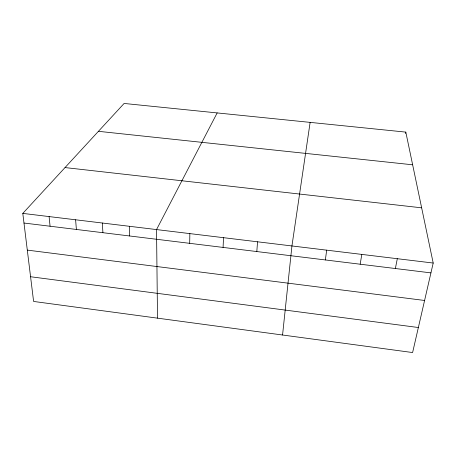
<?xml version="1.0" encoding="UTF-8"?>
<svg xmlns="http://www.w3.org/2000/svg" width="456" height="456" viewBox="0 0 456 456"><rect width="100%" height="100%" fill="white"/><g stroke="black" fill="none" stroke-linecap="round" stroke-linejoin="round"><path stroke-width="0.68" d="M189.69 243.333L189.856 233.603M223.075 247.42L223.525 237.679M256.813 251.552L257.549 241.794M282.56 335.012L291.937 245.955L310.131 122.379M325.356 259.948L326.684 250.156M360.177 264.218L361.807 254.408M405.561 133.46L405.811 132.115L124.112 103.455L22.8 213.397L33.602 301.445L412.606 352.545L433.2 263.044L405.811 132.115M395.369 268.527L397.313 258.7M217.164 112.923L156.539 229.573L157.508 318.151M98.439 131.317L412.651 164.798M65.026 167.574L421.652 207.828M22.8 213.397L433.2 263.044M23.98 223.035L430.937 272.882M27.303 250.11L424.587 300.47M30.569 276.741L418.363 327.522M49.1 216.577L50.074 226.227M75.616 219.786L76.38 229.453M102.361 223.018L102.908 232.702M129.333 226.284L129.664 235.98"/></g></svg>
